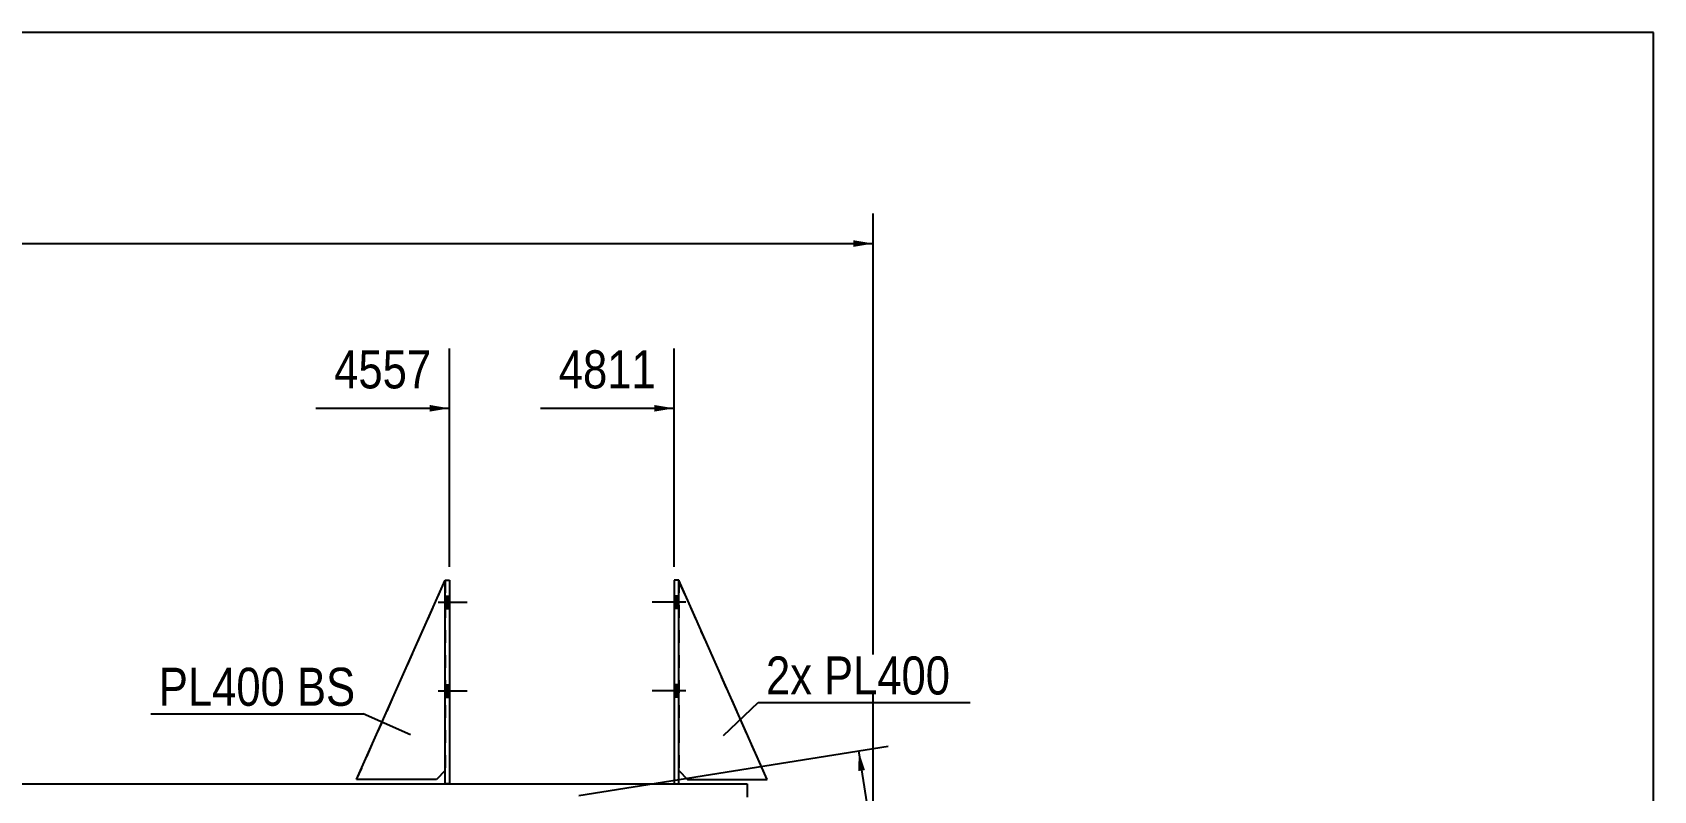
# Model space of a CAD drawing. Header units: millimetres. Extents: x -281 to 121, y -189 to 88.
# Drawn here: x -0.7 to 121.3, y 30.5 to 87.6 of the extents above; entities that cross this region are included whole.
import ezdxf

# ---------------------------------------------------------------- set-up
doc = ezdxf.new("R2010")
doc.units = ezdxf.units.MM
doc.linetypes.add('DXK_LINE_DOT1', pattern=[1.8814, 0.9407, -0.9407])
doc.styles.add('Arial Narrow', font='ARIALN.TTF', dxfattribs={"height": 0.2})

# ---------------------------------------------------------------- blocks, each defined once
blk = doc.blocks.new('Unknown-627303065-1211')
at = {"color": 5, "linetype": 'Continuous'}
for p, q in [((121.32, 87.56), (-278.68, 87.56)), ((121.32, -189.44), (121.32, 87.56))]:
    blk.add_line(p, q, dxfattribs=at)
blk = doc.blocks.new('Bolt-627303065-1713 - 1661')
at = {"linetype": 'Continuous'}
for points in [[(30.67, 44.2), (30.67, 45.13), (30.34, 45.13), (30.34, 44.2)], [(30.67, 44.2), (30.67, 45.13), (30.34, 45.13), (30.34, 44.2)], [(30.67, 44.2), (30.67, 45.13), (30.34, 45.13), (30.34, 44.2)], [(30.67, 37.53), (30.67, 38.47), (30.34, 38.47), (30.34, 37.53)], [(30.67, 37.53), (30.67, 38.47), (30.34, 38.47), (30.34, 37.53)], [(30.67, 37.53), (30.67, 38.47), (30.34, 38.47), (30.34, 37.53)]]:
    blk.add_hatch(color=3, dxfattribs=at).paths.add_polyline_path(points)
at = {"color": 3, "linetype": 'Continuous'}
for p, q in [((29.8, 44.67), (32, 44.67)), ((29.8, 44.67), (32, 44.67)), ((29.8, 44.67), (32, 44.67)), ((30.34, 45.13), (30.67, 45.13)), ((30.34, 45.13), (30.67, 45.13)), ((30.34, 45.13), (30.67, 45.13)), ((30.34, 44.2), (30.67, 44.2)), ((30.34, 44.2), (30.67, 44.2)), ((30.34, 44.2), (30.67, 44.2)), ((29.8, 38), (32, 38)), ((29.8, 38), (32, 38)), ((29.8, 38), (32, 38)), ((30.34, 38.47), (30.67, 38.47)), ((30.34, 38.47), (30.67, 38.47)), ((30.34, 38.47), (30.67, 38.47)), ((30.34, 37.53), (30.67, 37.53)), ((30.34, 37.53), (30.67, 37.53)), ((30.34, 37.53), (30.67, 37.53))]:
    blk.add_line(p, q, dxfattribs=at)
blk = doc.blocks.new('Part-627303065-2241 - 1661')
at = {"color": 2, "linetype": 'Continuous'}
for p, q in [((-64.17, 31), (53.08, 31)), ((53.08, 31), (53.08, 30))]:
    blk.add_line(p, q, dxfattribs=at)
blk = doc.blocks.new('Part-627303065-1993 - 1661')
at = {"color": 2, "linetype": 'Continuous'}
for p, q in [((30.34, 31), (30.34, 46.33)), ((30.34, 46.33), (30.67, 46.33)), ((30.67, 46.33), (30.67, 31))]:
    blk.add_line(p, q, dxfattribs=at)
at = {"color": 7, "linetype": 'DXK_LINE_DOT1'}
blk.add_line((30.67, 31), (30.34, 31), dxfattribs=at)
blk = doc.blocks.new('Part-627303065-1998 - 1661')
at = {"color": 2, "linetype": 'Continuous'}
for p, q in [((47.92, 46.33), (47.58, 46.33)), ((47.58, 46.33), (47.58, 31)), ((47.92, 31), (47.92, 46.33))]:
    blk.add_line(p, q, dxfattribs=at)
at = {"color": 7, "linetype": 'DXK_LINE_DOT1'}
blk.add_line((47.58, 31), (47.92, 31), dxfattribs=at)
blk = doc.blocks.new('Bolt-627303065-2246 - 1661')
at = {"linetype": 'Continuous'}
for points in [[(47.92, 44.2), (47.92, 45.13), (47.58, 45.13), (47.58, 44.2)], [(47.92, 44.2), (47.92, 45.13), (47.58, 45.13), (47.58, 44.2)], [(47.92, 44.2), (47.92, 45.13), (47.58, 45.13), (47.58, 44.2)], [(47.92, 37.53), (47.92, 38.47), (47.58, 38.47), (47.58, 37.53)], [(47.92, 37.53), (47.92, 38.47), (47.58, 38.47), (47.58, 37.53)], [(47.92, 37.53), (47.92, 38.47), (47.58, 38.47), (47.58, 37.53)]]:
    blk.add_hatch(color=3, dxfattribs=at).paths.add_polyline_path(points)
at = {"color": 3, "linetype": 'Continuous'}
for p, q in [((48.45, 44.67), (45.92, 44.67)), ((48.45, 44.67), (45.92, 44.67)), ((48.45, 44.67), (45.92, 44.67)), ((47.92, 45.13), (47.58, 45.13)), ((47.92, 45.13), (47.58, 45.13)), ((47.92, 45.13), (47.58, 45.13)), ((47.92, 44.2), (47.58, 44.2)), ((47.92, 44.2), (47.58, 44.2)), ((47.92, 44.2), (47.58, 44.2)), ((48.45, 38), (45.92, 38)), ((48.45, 38), (45.92, 38)), ((48.45, 38), (45.92, 38)), ((47.92, 38.47), (47.58, 38.47)), ((47.92, 38.47), (47.58, 38.47)), ((47.92, 38.47), (47.58, 38.47)), ((47.92, 37.53), (47.58, 37.53)), ((47.92, 37.53), (47.58, 37.53)), ((47.92, 37.53), (47.58, 37.53))]:
    blk.add_line(p, q, dxfattribs=at)
blk = doc.blocks.new('Part-627303065-2268 - 1661')
at = {"color": 7, "linetype": 'DXK_LINE_DOT1'}
for p, q in [((47.92, 46.33), (47.92, 32)), ((54.58, 31.33), (47.92, 46.33)), ((47.92, 32), (48.58, 31.33)), ((48.58, 31.33), (54.58, 31.33))]:
    blk.add_line(p, q, dxfattribs=at)
blk = doc.blocks.new('Part-627303065-2273 - 1661')
at = {"color": 7, "linetype": 'DXK_LINE_DOT1'}
for p, q in [((23.67, 31.33), (30.34, 46.33)), ((30.34, 46.33), (30.34, 32)), ((30.34, 32), (29.67, 31.33)), ((29.67, 31.33), (23.67, 31.33))]:
    blk.add_line(p, q, dxfattribs=at)
blk = doc.blocks.new('Part-627303065-2293 - 1661')
at = {"color": 2, "linetype": 'Continuous'}
for p, q in [((54.58, 31.33), (47.92, 46.33)), ((47.92, 32), (48.58, 31.33)), ((48.58, 31.33), (54.58, 31.33))]:
    blk.add_line(p, q, dxfattribs=at)
blk = doc.blocks.new('Part-627303065-2320 - 1661')
at = {"color": 2, "linetype": 'Continuous'}
for p, q in [((23.67, 31.33), (30.34, 46.33)), ((30.34, 32), (29.67, 31.33)), ((29.67, 31.33), (23.67, 31.33))]:
    blk.add_line(p, q, dxfattribs=at)
at = {"color": 7, "linetype": 'DXK_LINE_DOT1'}
blk.add_line((30.34, 46.33), (30.34, 46.33), dxfattribs=at)
blk = doc.blocks.new('StraightDimension-627303065-2554 - 1661')
at = {"linetype": 'Continuous'}
blk.add_hatch(color=7, dxfattribs=at).paths.add_polyline_path([(61.07, 71.92), (62.57, 71.67), (61.07, 71.42)])
at = {"color": 7, "linetype": 'Continuous'}
for p, q in [((62.57, -14.94), (62.57, 73.92)), ((-224.59, 71.67), (62.57, 71.67))]:
    blk.add_line(p, q, dxfattribs=at)
blk = doc.blocks.new('StraightDimension-627303065-11879 - 1661')
at = {"linetype": 'Continuous'}
blk.add_hatch(color=7, dxfattribs=at).paths.add_polyline_path([(29.17, 59.52), (30.67, 59.27), (29.17, 59.02)])
at = {"color": 7, "linetype": 'Continuous'}
for p, q in [((30.67, 47.33), (30.67, 63.77)), ((20.61, 59.27), (30.67, 59.27))]:
    blk.add_line(p, q, dxfattribs=at)
at = {"color": 0}
blk.add_wipeout([(29.9, 60.17), (29.9, 64.37), (21.38, 64.37), (21.38, 60.17)], dxfattribs=at)
at = {"color": 3, "style": 'Arial Narrow'}
blk.add_text('4557', height=2.863, dxfattribs=at).set_placement((21.98, 60.77))
blk = doc.blocks.new('StraightDimension-627303065-11878 - 1661')
at = {"linetype": 'Continuous'}
blk.add_hatch(color=7, dxfattribs=at).paths.add_polyline_path([(46.08, 59.52), (47.58, 59.27), (46.08, 59.02)])
at = {"color": 7, "linetype": 'Continuous'}
for p, q in [((47.58, 47.33), (47.58, 63.77)), ((37.52, 59.27), (47.58, 59.27))]:
    blk.add_line(p, q, dxfattribs=at)
at = {"color": 0}
blk.add_wipeout([(46.81, 60.17), (46.81, 64.37), (38.29, 64.37), (38.29, 60.17)], dxfattribs=at)
at = {"color": 3, "style": 'Arial Narrow'}
blk.add_text('4811', height=2.863, dxfattribs=at).set_placement((38.89, 60.77))
blk = doc.blocks.new('StraightDimension-627303065-15331 - 1661')
at = {"linetype": 'Continuous'}
for points in [[(61.45, 31.97), (61.46, 33.49), (61.94, 32.04)], [(63.86, 20.01), (63.84, 18.49), (63.36, 19.93)]]:
    blk.add_hatch(color=7, dxfattribs=at).paths.add_polyline_path(points)
at = {"color": 7, "linetype": 'Continuous'}
for p, q in [((40.39, 30.14), (63.68, 33.84)), ((61.46, 33.49), (63.84, 18.49)), ((42.78, 15.14), (66.07, 18.84))]:
    blk.add_line(p, q, dxfattribs=at)
at = {"color": 0}
blk.add_wipeout([(63.32, 22.71), (67.47, 23.37), (66.42, 29.97), (62.28, 29.31)], dxfattribs=at)
at = {"color": 3, "style": 'Arial Narrow'}
blk.add_text('228', height=2.863, rotation=-80.9647, dxfattribs=at).set_placement((62.96, 28.81))
blk = doc.blocks.new('MarkSet-627303065-3189 - 1661')
at = {"color": 0}
for points in [[(18.28, 36.88), (18.28, 39.88), (8.78, 39.88), (8.78, 36.88)], [(23.56, 36.88), (23.56, 39.88), (19.18, 39.88), (19.18, 36.88)]]:
    blk.add_wipeout(points, dxfattribs=at)
for points in [[(18.28, 36.88), (18.28, 39.88), (8.78, 39.88), (8.78, 36.88)], [(23.56, 36.88), (23.56, 39.88), (19.18, 39.88), (19.18, 36.88)]]:
    blk.add_wipeout(points, dxfattribs=at)
at = {"color": 7, "linetype": 'Continuous'}
for p in [(8.18, 36.28), (27.72, 34.69)]:
    blk.add_line(p, (24.16, 36.28), dxfattribs=at)
at = {"color": 3, "style": 'Arial Narrow'}
for s, p in [('PL400', (8.78, 36.88)), ('BS', (19.18, 36.88))]:
    blk.add_text(s, height=2.863, dxfattribs=at).set_placement(p)
blk = doc.blocks.new('MarkSet-627303065-10130 - 1661')
at = {"color": 0}
for points in [[(57.96, 37.73), (57.96, 40.73), (54.49, 40.73), (54.49, 37.73)], [(68.37, 37.73), (68.37, 40.73), (58.86, 40.73), (58.86, 37.73)]]:
    blk.add_wipeout(points, dxfattribs=at)
for points in [[(57.96, 37.73), (57.96, 40.73), (54.49, 40.73), (54.49, 37.73)], [(68.37, 37.73), (68.37, 40.73), (58.86, 40.73), (58.86, 37.73)]]:
    blk.add_wipeout(points, dxfattribs=at)
at = {"color": 7, "linetype": 'Continuous'}
for p, q in [((51.3, 34.65), (53.89, 37.13)), ((53.89, 37.13), (69.87, 37.13))]:
    blk.add_line(p, q, dxfattribs=at)
at = {"color": 3, "style": 'Arial Narrow'}
for s, p in [('2x', (54.49, 37.73)), ('PL400', (58.86, 37.73))]:
    blk.add_text(s, height=2.863, dxfattribs=at).set_placement(p)

msp = doc.modelspace()

# ---------------------------------------------------------------- block references
for name in ['Unknown-627303065-1211', 'Part-627303065-2273 - 1661', 'Part-627303065-2320 - 1661', 'Part-627303065-1993 - 1661', 'Part-627303065-1998 - 1661', 'Part-627303065-2268 - 1661', 'Part-627303065-2293 - 1661', 'Bolt-627303065-1713 - 1661', 'Bolt-627303065-2246 - 1661', 'Part-627303065-2241 - 1661']:
    msp.add_blockref(name, (0, 0))

# ---------------------------------------------------------------- next in the draw order: block references
msp.add_blockref('StraightDimension-627303065-2554 - 1661', (0, 0))

# ---------------------------------------------------------------- next in the draw order: block references
for name in ['StraightDimension-627303065-11879 - 1661', 'StraightDimension-627303065-11878 - 1661', 'MarkSet-627303065-10130 - 1661', 'MarkSet-627303065-3189 - 1661', 'StraightDimension-627303065-15331 - 1661']:
    msp.add_blockref(name, (0, 0))

doc.saveas('drawing.dxf')
